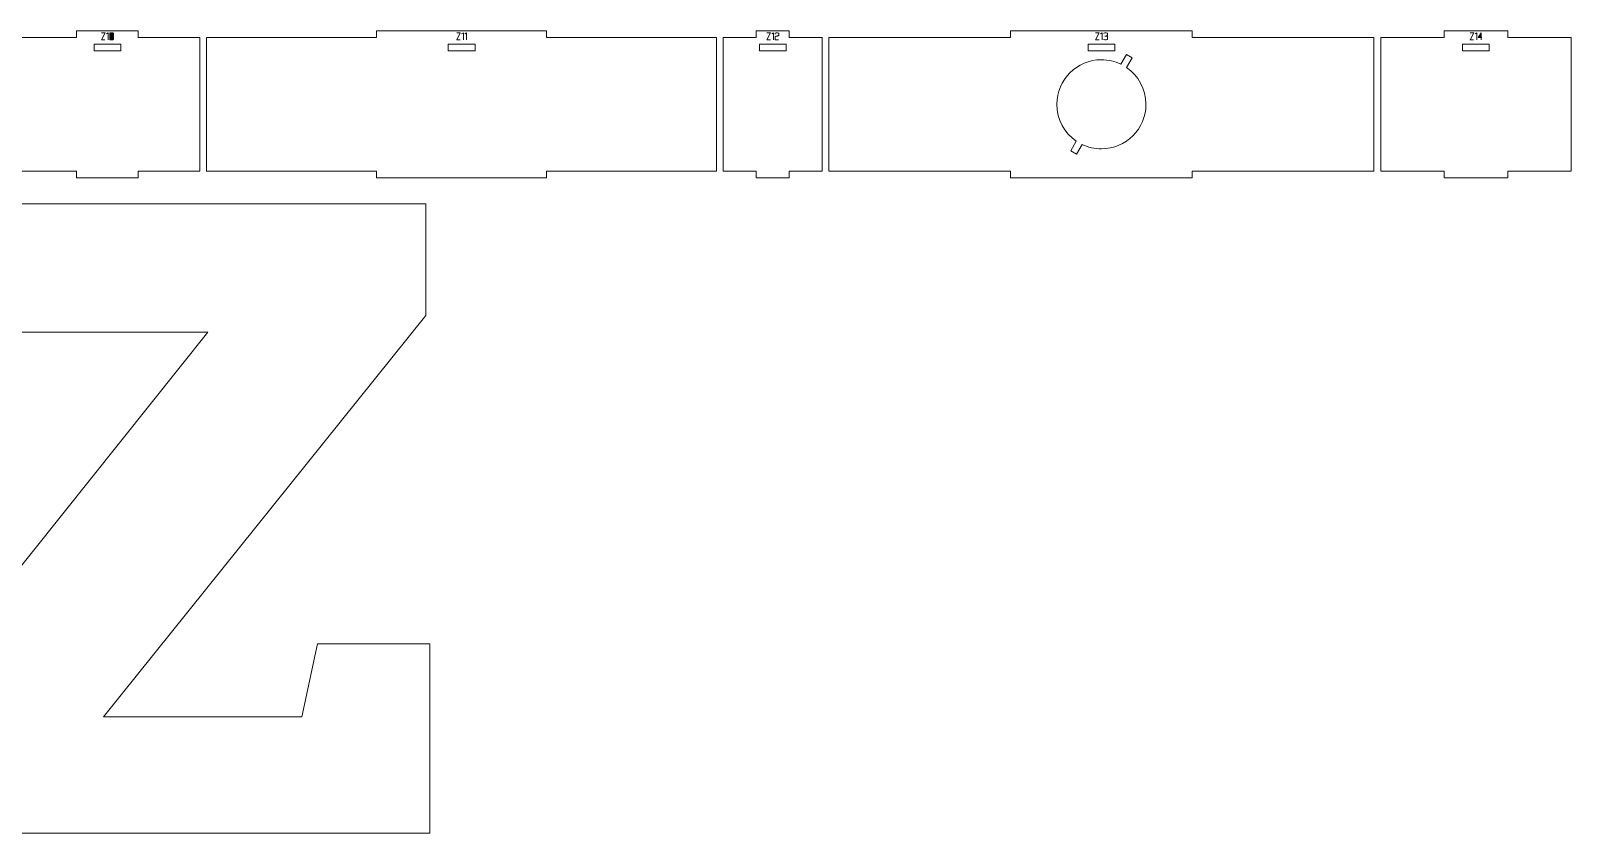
# Model space of a CAD drawing. Header units: centimetres. Extents: x -250 to 250, y -508 to 508.
# Drawn here: x 104.7 to 173.9, y -502.5 to -466.5 of the extents above; entities that cross this region are included whole.
import ezdxf

# ---------------------------------------------------------------- set-up
doc = ezdxf.new("R2010")
doc.units = ezdxf.units.CM
doc.header["$MEASUREMENT"] = 0
doc.layers.add('Capa 1', color=7, linetype='Continuous')

msp = doc.modelspace()

# ---------------------------------------------------------------- hatches: boundary and pattern name
at = {"layer": 'Capa 1', "true_color": 0x3e4095}
h = msp.add_hatch(color=175, dxfattribs=at)
edge = h.paths.add_edge_path()
edge.add_spline(control_points=[(107.91672, -466.8805), (107.91672, -466.8805), (108.08044, -466.56406), (108.08044, -466.56406), (108.08044, -466.56406), (107.91993, -466.56406), (107.91993, -466.56406), (107.91993, -466.56406), (108.08044, -466.56406), (108.08044, -466.56406), (108.08044, -466.56406), (107.91672, -466.8805), (107.91672, -466.8805), (107.91672, -466.8805), (108.07632, -466.8805), (108.07632, -466.8805), (108.07632, -466.8805), (107.91672, -466.8805), (107.91672, -466.8805)], knot_values=[0, 0, 0, 0, 0.16666667, 0.16666667, 0.16666667, 0.33333333, 0.33333333, 0.33333333, 0.5, 0.5, 0.5, 0.66666667, 0.66666667, 0.66666667, 0.83333333, 0.83333333, 0.83333333, 1, 1, 1, 1], degree=3, periodic=1)
h = msp.add_hatch(color=175, dxfattribs=at)
edge = h.paths.add_edge_path()
edge.add_spline(control_points=[(108.21619, -466.5636), (108.21619, -466.5636), (108.14006, -466.61634), (108.14006, -466.61634), (108.14006, -466.61634), (108.21619, -466.5636), (108.21619, -466.5636), (108.21619, -466.5636), (108.21619, -466.8805), (108.21619, -466.8805), (108.21619, -466.8805), (108.21619, -466.5636), (108.21619, -466.5636)], knot_values=[0, 0, 0, 0, 0.25, 0.25, 0.25, 0.5, 0.5, 0.5, 0.75, 0.75, 0.75, 1, 1, 1, 1], degree=3, periodic=1)
h = msp.add_hatch(color=175, dxfattribs=at)
edge = h.paths.add_edge_path()
edge.add_spline(control_points=[(108.28682, -466.85665), (108.28682, -466.86644), (108.29469, -466.87286), (108.31044, -466.87591), (108.32618, -466.87897), (108.34583, -466.8805), (108.36937, -466.8805), (108.39291, -466.8805), (108.41256, -466.87897), (108.4283, -466.87591), (108.44405, -466.87286), (108.45192, -466.86644), (108.45192, -466.85665), (108.45192, -466.85665), (108.45192, -466.58837), (108.45192, -466.58837), (108.45192, -466.57858), (108.44405, -466.57208), (108.4283, -466.56887), (108.41256, -466.56566), (108.39291, -466.56406), (108.36937, -466.56406), (108.34583, -466.56406), (108.32618, -466.56566), (108.31044, -466.56887), (108.29469, -466.57208), (108.28682, -466.57858), (108.28682, -466.58837), (108.28682, -466.58837), (108.28682, -466.85665), (108.28682, -466.85665)], knot_values=[0, 0, 0, 0, 0.1, 0.1, 0.1, 0.2, 0.2, 0.2, 0.3, 0.3, 0.3, 0.4, 0.4, 0.4, 0.5, 0.5, 0.5, 0.6, 0.6, 0.6, 0.7, 0.7, 0.7, 0.8, 0.8, 0.8, 0.9, 0.9, 0.9, 1, 1, 1, 1], degree=3, periodic=1)
h = msp.add_hatch(color=175, dxfattribs=at)
edge = h.paths.add_edge_path()
edge.add_spline(control_points=[(108.45192, -466.85665), (108.45192, -466.86644), (108.44405, -466.87286), (108.4283, -466.87591), (108.41256, -466.87897), (108.39291, -466.8805), (108.36937, -466.8805), (108.34583, -466.8805), (108.32618, -466.87897), (108.31044, -466.87591), (108.29469, -466.87286), (108.28682, -466.86644), (108.28682, -466.85665), (108.28682, -466.85665), (108.28682, -466.58837), (108.28682, -466.58837), (108.28682, -466.57858), (108.29469, -466.57208), (108.31044, -466.56887), (108.32618, -466.56566), (108.34583, -466.56406), (108.36937, -466.56406), (108.39291, -466.56406), (108.41256, -466.56566), (108.4283, -466.56887), (108.44405, -466.57208), (108.45192, -466.57858), (108.45192, -466.58837), (108.45192, -466.58837), (108.45192, -466.85665), (108.45192, -466.85665)], knot_values=[0, 0, 0, 0, 0.1, 0.1, 0.1, 0.2, 0.2, 0.2, 0.3, 0.3, 0.3, 0.4, 0.4, 0.4, 0.5, 0.5, 0.5, 0.6, 0.6, 0.6, 0.7, 0.7, 0.7, 0.8, 0.8, 0.8, 0.9, 0.9, 0.9, 1, 1, 1, 1], degree=3, periodic=1)
h = msp.add_hatch(color=175, dxfattribs=at)
edge = h.paths.add_edge_path()
edge.add_spline(control_points=[(123.85869, -466.8805), (123.85869, -466.8805), (124.02241, -466.56406), (124.02241, -466.56406), (124.02241, -466.56406), (123.8619, -466.56406), (123.8619, -466.56406), (123.8619, -466.56406), (124.02241, -466.56406), (124.02241, -466.56406), (124.02241, -466.56406), (123.85869, -466.8805), (123.85869, -466.8805), (123.85869, -466.8805), (124.01829, -466.8805), (124.01829, -466.8805), (124.01829, -466.8805), (123.85869, -466.8805), (123.85869, -466.8805)], knot_values=[0, 0, 0, 0, 0.16666667, 0.16666667, 0.16666667, 0.33333333, 0.33333333, 0.33333333, 0.5, 0.5, 0.5, 0.66666667, 0.66666667, 0.66666667, 0.83333333, 0.83333333, 0.83333333, 1, 1, 1, 1], degree=3, periodic=1)
h = msp.add_hatch(color=175, dxfattribs=at)
edge = h.paths.add_edge_path()
edge.add_spline(control_points=[(124.15816, -466.5636), (124.15816, -466.5636), (124.08203, -466.61634), (124.08203, -466.61634), (124.08203, -466.61634), (124.15816, -466.5636), (124.15816, -466.5636), (124.15816, -466.5636), (124.15816, -466.8805), (124.15816, -466.8805), (124.15816, -466.8805), (124.15816, -466.5636), (124.15816, -466.5636)], knot_values=[0, 0, 0, 0, 0.25, 0.25, 0.25, 0.5, 0.5, 0.5, 0.75, 0.75, 0.75, 1, 1, 1, 1], degree=3, periodic=1)
h = msp.add_hatch(color=175, dxfattribs=at)
edge = h.paths.add_edge_path()
edge.add_spline(control_points=[(124.30492, -466.5636), (124.30492, -466.5636), (124.22879, -466.61634), (124.22879, -466.61634), (124.22879, -466.61634), (124.30492, -466.5636), (124.30492, -466.5636), (124.30492, -466.5636), (124.30492, -466.8805), (124.30492, -466.8805), (124.30492, -466.8805), (124.30492, -466.5636), (124.30492, -466.5636)], knot_values=[0, 0, 0, 0, 0.25, 0.25, 0.25, 0.5, 0.5, 0.5, 0.75, 0.75, 0.75, 1, 1, 1, 1], degree=3, periodic=1)
h = msp.add_hatch(color=175, dxfattribs=at)
edge = h.paths.add_edge_path()
edge.add_spline(control_points=[(137.77585, -466.8805), (137.77585, -466.8805), (137.93957, -466.56406), (137.93957, -466.56406), (137.93957, -466.56406), (137.77906, -466.56406), (137.77906, -466.56406), (137.77906, -466.56406), (137.93957, -466.56406), (137.93957, -466.56406), (137.93957, -466.56406), (137.77585, -466.8805), (137.77585, -466.8805), (137.77585, -466.8805), (137.93545, -466.8805), (137.93545, -466.8805), (137.93545, -466.8805), (137.77585, -466.8805), (137.77585, -466.8805)], knot_values=[0, 0, 0, 0, 0.16666667, 0.16666667, 0.16666667, 0.33333333, 0.33333333, 0.33333333, 0.5, 0.5, 0.5, 0.66666667, 0.66666667, 0.66666667, 0.83333333, 0.83333333, 0.83333333, 1, 1, 1, 1], degree=3, periodic=1)
h = msp.add_hatch(color=175, dxfattribs=at)
edge = h.paths.add_edge_path()
edge.add_spline(control_points=[(138.07532, -466.5636), (138.07532, -466.5636), (137.99919, -466.61634), (137.99919, -466.61634), (137.99919, -466.61634), (138.07532, -466.5636), (138.07532, -466.5636), (138.07532, -466.5636), (138.07532, -466.8805), (138.07532, -466.8805), (138.07532, -466.8805), (138.07532, -466.5636), (138.07532, -466.5636)], knot_values=[0, 0, 0, 0, 0.25, 0.25, 0.25, 0.5, 0.5, 0.5, 0.75, 0.75, 0.75, 1, 1, 1, 1], degree=3, periodic=1)
h = msp.add_hatch(color=175, dxfattribs=at)
edge = h.paths.add_edge_path()
edge.add_spline(control_points=[(138.14549, -466.8805), (138.14549, -466.8805), (138.14549, -466.74796), (138.14549, -466.74796), (138.14641, -466.73604), (138.15726, -466.72687), (138.17805, -466.72045), (138.18661, -466.71983), (138.19479, -466.71884), (138.20259, -466.71746), (138.21038, -466.71609), (138.21826, -466.71464), (138.22621, -466.71311), (138.24088, -466.71066), (138.25212, -466.70867), (138.25991, -466.70715), (138.26771, -466.70562), (138.27528, -466.70363), (138.28262, -466.70118), (138.30157, -466.69415), (138.31105, -466.68513), (138.31105, -466.67413), (138.31105, -466.67413), (138.31105, -466.59937), (138.31105, -466.59937), (138.31105, -466.58959), (138.30318, -466.58126), (138.28743, -466.57438), (138.27169, -466.5675), (138.25204, -466.56406), (138.2285, -466.56406), (138.20496, -466.56406), (138.18531, -466.5675), (138.16957, -466.57438), (138.15382, -466.58126), (138.14595, -466.58959), (138.14595, -466.59937), (138.14595, -466.59937), (138.14595, -466.62184), (138.14595, -466.62184), (138.14595, -466.62184), (138.14595, -466.59937), (138.14595, -466.59937), (138.14595, -466.58959), (138.15382, -466.58126), (138.16957, -466.57438), (138.18531, -466.5675), (138.20496, -466.56406), (138.2285, -466.56406), (138.25204, -466.56406), (138.27169, -466.5675), (138.28743, -466.57438), (138.30318, -466.58126), (138.31105, -466.58959), (138.31105, -466.59937), (138.31105, -466.59937), (138.31105, -466.67413), (138.31105, -466.67413), (138.31105, -466.68513), (138.30157, -466.69415), (138.28262, -466.70118), (138.27528, -466.70363), (138.26771, -466.70562), (138.25991, -466.70715), (138.25212, -466.70867), (138.24088, -466.71066), (138.22621, -466.71311), (138.21826, -466.71464), (138.21038, -466.71609), (138.20259, -466.71746), (138.19479, -466.71884), (138.18661, -466.71983), (138.17805, -466.72045), (138.15726, -466.72687), (138.14641, -466.73604), (138.14549, -466.74796), (138.14549, -466.74796), (138.14549, -466.8805), (138.14549, -466.8805), (138.14549, -466.8805), (138.30234, -466.8805), (138.30234, -466.8805), (138.30234, -466.8805), (138.14549, -466.8805), (138.14549, -466.8805)], knot_values=[0, 0, 0, 0, 0.03571429, 0.03571429, 0.03571429, 0.07142857, 0.07142857, 0.07142857, 0.10714286, 0.10714286, 0.10714286, 0.14285714, 0.14285714, 0.14285714, 0.17857143, 0.17857143, 0.17857143, 0.21428571, 0.21428571, 0.21428571, 0.25, 0.25, 0.25, 0.28571429, 0.28571429, 0.28571429, 0.32142857, 0.32142857, 0.32142857, 0.35714286, 0.35714286, 0.35714286, 0.39285714, 0.39285714, 0.39285714, 0.42857143, 0.42857143, 0.42857143, 0.46428571, 0.46428571, 0.46428571, 0.5, 0.5, 0.5, 0.53571429, 0.53571429, 0.53571429, 0.57142857, 0.57142857, 0.57142857, 0.60714286, 0.60714286, 0.60714286, 0.64285714, 0.64285714, 0.64285714, 0.67857143, 0.67857143, 0.67857143, 0.71428571, 0.71428571, 0.71428571, 0.75, 0.75, 0.75, 0.78571429, 0.78571429, 0.78571429, 0.82142857, 0.82142857, 0.82142857, 0.85714286, 0.85714286, 0.85714286, 0.89285714, 0.89285714, 0.89285714, 0.92857143, 0.92857143, 0.92857143, 0.96428571, 0.96428571, 0.96428571, 1, 1, 1, 1], degree=3, periodic=1)
h = msp.add_hatch(color=175, dxfattribs=at)
edge = h.paths.add_edge_path()
edge.add_spline(control_points=[(152.52596, -466.8805), (152.52596, -466.8805), (152.68968, -466.56406), (152.68968, -466.56406), (152.68968, -466.56406), (152.52917, -466.56406), (152.52917, -466.56406), (152.52917, -466.56406), (152.68968, -466.56406), (152.68968, -466.56406), (152.68968, -466.56406), (152.52596, -466.8805), (152.52596, -466.8805), (152.52596, -466.8805), (152.68556, -466.8805), (152.68556, -466.8805), (152.68556, -466.8805), (152.52596, -466.8805), (152.52596, -466.8805)], knot_values=[0, 0, 0, 0, 0.16666667, 0.16666667, 0.16666667, 0.33333333, 0.33333333, 0.33333333, 0.5, 0.5, 0.5, 0.66666667, 0.66666667, 0.66666667, 0.83333333, 0.83333333, 0.83333333, 1, 1, 1, 1], degree=3, periodic=1)
h = msp.add_hatch(color=175, dxfattribs=at)
edge = h.paths.add_edge_path()
edge.add_spline(control_points=[(152.82543, -466.5636), (152.82543, -466.5636), (152.7493, -466.61634), (152.7493, -466.61634), (152.7493, -466.61634), (152.82543, -466.5636), (152.82543, -466.5636), (152.82543, -466.5636), (152.82543, -466.8805), (152.82543, -466.8805), (152.82543, -466.8805), (152.82543, -466.5636), (152.82543, -466.5636)], knot_values=[0, 0, 0, 0, 0.25, 0.25, 0.25, 0.5, 0.5, 0.5, 0.75, 0.75, 0.75, 1, 1, 1, 1], degree=3, periodic=1)
h = msp.add_hatch(color=175, dxfattribs=at)
edge = h.paths.add_edge_path()
edge.add_spline(control_points=[(152.97861, -466.8805), (152.95507, -466.8805), (152.93542, -466.87706), (152.91968, -466.87018), (152.90393, -466.8633), (152.89606, -466.85497), (152.89606, -466.84519), (152.89606, -466.85497), (152.90393, -466.8633), (152.91968, -466.87018), (152.93542, -466.87706), (152.95507, -466.8805), (152.97861, -466.8805), (153.00215, -466.8805), (153.0218, -466.87706), (153.03754, -466.87018), (153.05329, -466.8633), (153.06116, -466.85497), (153.06116, -466.84519), (153.06116, -466.84519), (153.06116, -466.742), (153.06116, -466.742), (153.06116, -466.73374), (153.0555, -466.72656), (153.04419, -466.72045), (153.03288, -466.71433), (152.99971, -466.7102), (152.94467, -466.70806), (152.9994, -466.7047), (153.03227, -466.70072), (153.04327, -466.69614), (153.05428, -466.69155), (153.06024, -466.68406), (153.06116, -466.67367), (153.06116, -466.67367), (153.06116, -466.59937), (153.06116, -466.59937), (153.06116, -466.58959), (153.05329, -466.58126), (153.03754, -466.57438), (153.0218, -466.5675), (153.00215, -466.56406), (152.97861, -466.56406), (152.95507, -466.56406), (152.93542, -466.5675), (152.91968, -466.57438), (152.90393, -466.58126), (152.89606, -466.58959), (152.89606, -466.59937), (152.89606, -466.58959), (152.90393, -466.58126), (152.91968, -466.57438), (152.93542, -466.5675), (152.95507, -466.56406), (152.97861, -466.56406), (153.00215, -466.56406), (153.0218, -466.5675), (153.03754, -466.57438), (153.05329, -466.58126), (153.06116, -466.58959), (153.06116, -466.59937), (153.06116, -466.59937), (153.06116, -466.67367), (153.06116, -466.67367), (153.06024, -466.68406), (153.05428, -466.69155), (153.04327, -466.69614), (153.03227, -466.70072), (152.9994, -466.7047), (152.94467, -466.70806), (152.99971, -466.7102), (153.03288, -466.71433), (153.04419, -466.72045), (153.0555, -466.72656), (153.06116, -466.73374), (153.06116, -466.742), (153.06116, -466.742), (153.06116, -466.84519), (153.06116, -466.84519), (153.06116, -466.85497), (153.05329, -466.8633), (153.03754, -466.87018), (153.0218, -466.87706), (153.00215, -466.8805), (152.97861, -466.8805)], knot_values=[0, 0, 0, 0, 0.03571429, 0.03571429, 0.03571429, 0.07142857, 0.07142857, 0.07142857, 0.10714286, 0.10714286, 0.10714286, 0.14285714, 0.14285714, 0.14285714, 0.17857143, 0.17857143, 0.17857143, 0.21428571, 0.21428571, 0.21428571, 0.25, 0.25, 0.25, 0.28571429, 0.28571429, 0.28571429, 0.32142857, 0.32142857, 0.32142857, 0.35714286, 0.35714286, 0.35714286, 0.39285714, 0.39285714, 0.39285714, 0.42857143, 0.42857143, 0.42857143, 0.46428571, 0.46428571, 0.46428571, 0.5, 0.5, 0.5, 0.53571429, 0.53571429, 0.53571429, 0.57142857, 0.57142857, 0.57142857, 0.60714286, 0.60714286, 0.60714286, 0.64285714, 0.64285714, 0.64285714, 0.67857143, 0.67857143, 0.67857143, 0.71428571, 0.71428571, 0.71428571, 0.75, 0.75, 0.75, 0.78571429, 0.78571429, 0.78571429, 0.82142857, 0.82142857, 0.82142857, 0.85714286, 0.85714286, 0.85714286, 0.89285714, 0.89285714, 0.89285714, 0.92857143, 0.92857143, 0.92857143, 0.96428571, 0.96428571, 0.96428571, 1, 1, 1, 1], degree=3, periodic=1)
h = msp.add_hatch(color=175, dxfattribs=at)
edge = h.paths.add_edge_path()
edge.add_spline(control_points=[(169.33608, -466.8805), (169.33608, -466.8805), (169.4998, -466.56406), (169.4998, -466.56406), (169.4998, -466.56406), (169.33929, -466.56406), (169.33929, -466.56406), (169.33929, -466.56406), (169.4998, -466.56406), (169.4998, -466.56406), (169.4998, -466.56406), (169.33608, -466.8805), (169.33608, -466.8805), (169.33608, -466.8805), (169.49568, -466.8805), (169.49568, -466.8805), (169.49568, -466.8805), (169.33608, -466.8805), (169.33608, -466.8805)], knot_values=[0, 0, 0, 0, 0.16666667, 0.16666667, 0.16666667, 0.33333333, 0.33333333, 0.33333333, 0.5, 0.5, 0.5, 0.66666667, 0.66666667, 0.66666667, 0.83333333, 0.83333333, 0.83333333, 1, 1, 1, 1], degree=3, periodic=1)
h = msp.add_hatch(color=175, dxfattribs=at)
edge = h.paths.add_edge_path()
edge.add_spline(control_points=[(169.63555, -466.5636), (169.63555, -466.5636), (169.55942, -466.61634), (169.55942, -466.61634), (169.55942, -466.61634), (169.63555, -466.5636), (169.63555, -466.5636), (169.63555, -466.5636), (169.63555, -466.8805), (169.63555, -466.8805), (169.63555, -466.8805), (169.63555, -466.5636), (169.63555, -466.5636)], knot_values=[0, 0, 0, 0, 0.25, 0.25, 0.25, 0.5, 0.5, 0.5, 0.75, 0.75, 0.75, 1, 1, 1, 1], degree=3, periodic=1)
h = msp.add_hatch(color=175, dxfattribs=at)
edge = h.paths.add_edge_path()
edge.add_spline(control_points=[(169.83597, -466.77594), (169.83597, -466.77594), (169.83597, -466.5636), (169.83597, -466.5636), (169.83597, -466.5636), (169.70618, -466.77594), (169.70618, -466.77594), (169.70618, -466.77594), (169.83597, -466.77594), (169.83597, -466.77594)], knot_values=[0, 0, 0, 0, 0.33333333, 0.33333333, 0.33333333, 0.66666667, 0.66666667, 0.66666667, 1, 1, 1, 1], degree=3, periodic=1)
h = msp.add_hatch(color=175, dxfattribs=at)
edge = h.paths.add_edge_path()
edge.add_spline(control_points=[(169.83597, -466.77594), (169.83597, -466.77594), (169.83597, -466.8805), (169.83597, -466.8805), (169.83597, -466.8805), (169.83597, -466.77594), (169.83597, -466.77594), (169.83597, -466.77594), (169.70618, -466.77594), (169.70618, -466.77594), (169.70618, -466.77594), (169.83597, -466.5636), (169.83597, -466.5636), (169.83597, -466.5636), (169.83597, -466.77594), (169.83597, -466.77594), (169.83597, -466.77594), (169.86578, -466.77594), (169.86578, -466.77594), (169.86578, -466.77594), (169.83597, -466.77594), (169.83597, -466.77594)], knot_values=[0, 0, 0, 0, 0.14285714, 0.14285714, 0.14285714, 0.28571429, 0.28571429, 0.28571429, 0.42857143, 0.42857143, 0.42857143, 0.57142857, 0.57142857, 0.57142857, 0.71428571, 0.71428571, 0.71428571, 0.85714286, 0.85714286, 0.85714286, 1, 1, 1, 1], degree=3, periodic=1)

# ---------------------------------------------------------------- linework, layer by layer
at = {"layer": 'Capa 1', "color": 240, "lineweight": 20}
for points, knots in [([(104.03071, -466.7741), (104.03071, -466.7741), (104.03071, -472.7741), (104.03071, -472.7741), (104.03071, -472.7741), (106.79978, -472.7741), (106.79978, -472.7741), (106.79978, -472.7741), (106.79978, -473.0741), (106.79978, -473.0741), (106.79978, -473.0741), (109.56885, -473.0741), (109.56885, -473.0741), (109.56885, -473.0741), (109.56885, -472.7741), (109.56885, -472.7741), (109.56885, -472.7741), (112.33792, -472.7741), (112.33792, -472.7741), (112.33792, -472.7741), (112.33792, -466.7741), (112.33792, -466.7741), (112.33792, -466.7741), (109.56885, -466.7741), (109.56885, -466.7741), (109.56885, -466.7741), (109.56885, -466.4741), (109.56885, -466.4741), (109.56885, -466.4741), (106.79978, -466.4741), (106.79978, -466.4741), (106.79978, -466.4741), (106.79978, -466.7741), (106.79978, -466.7741), (106.79978, -466.7741), (104.03071, -466.7741), (104.03071, -466.7741)], [0, 0, 0, 0, 0.08333333, 0.08333333, 0.08333333, 0.16666667, 0.16666667, 0.16666667, 0.25, 0.25, 0.25, 0.33333333, 0.33333333, 0.33333333, 0.41666667, 0.41666667, 0.41666667, 0.5, 0.5, 0.5, 0.58333333, 0.58333333, 0.58333333, 0.66666667, 0.66666667, 0.66666667, 0.75, 0.75, 0.75, 0.83333333, 0.83333333, 0.83333333, 0.91666667, 0.91666667, 0.91666667, 1, 1, 1, 1]), ([(112.63792, -466.7741), (112.63792, -466.7741), (112.63792, -472.7741), (112.63792, -472.7741), (112.63792, -472.7741), (120.26718, -472.7741), (120.26718, -472.7741), (120.26718, -472.7741), (120.26718, -473.0741), (120.26718, -473.0741), (120.26718, -473.0741), (127.89644, -473.0741), (127.89644, -473.0741), (127.89644, -473.0741), (127.89644, -472.7741), (127.89644, -472.7741), (127.89644, -472.7741), (135.52569, -472.7741), (135.52569, -472.7741), (135.52569, -472.7741), (135.52569, -466.7741), (135.52569, -466.7741), (135.52569, -466.7741), (127.89644, -466.7741), (127.89644, -466.7741), (127.89644, -466.7741), (127.89644, -466.4741), (127.89644, -466.4741), (127.89644, -466.4741), (120.26718, -466.4741), (120.26718, -466.4741), (120.26718, -466.4741), (120.26718, -466.7741), (120.26718, -466.7741), (120.26718, -466.7741), (112.63792, -466.7741), (112.63792, -466.7741)], [0, 0, 0, 0, 0.08333333, 0.08333333, 0.08333333, 0.16666667, 0.16666667, 0.16666667, 0.25, 0.25, 0.25, 0.33333333, 0.33333333, 0.33333333, 0.41666667, 0.41666667, 0.41666667, 0.5, 0.5, 0.5, 0.58333333, 0.58333333, 0.58333333, 0.66666667, 0.66666667, 0.66666667, 0.75, 0.75, 0.75, 0.83333333, 0.83333333, 0.83333333, 0.91666667, 0.91666667, 0.91666667, 1, 1, 1, 1]), ([(135.82569, -466.7741), (135.82569, -466.7741), (135.82569, -472.7741), (135.82569, -472.7741), (135.82569, -472.7741), (137.3042, -472.7741), (137.3042, -472.7741), (137.3042, -472.7741), (137.3042, -473.0741), (137.3042, -473.0741), (137.3042, -473.0741), (138.7827, -473.0741), (138.7827, -473.0741), (138.7827, -473.0741), (138.7827, -472.7741), (138.7827, -472.7741), (138.7827, -472.7741), (140.2612, -472.7741), (140.2612, -472.7741), (140.2612, -472.7741), (140.2612, -466.7741), (140.2612, -466.7741), (140.2612, -466.7741), (138.7827, -466.7741), (138.7827, -466.7741), (138.7827, -466.7741), (138.7827, -466.4741), (138.7827, -466.4741), (138.7827, -466.4741), (137.3042, -466.4741), (137.3042, -466.4741), (137.3042, -466.4741), (137.3042, -466.7741), (137.3042, -466.7741), (137.3042, -466.7741), (135.82569, -466.7741), (135.82569, -466.7741)], [0, 0, 0, 0, 0.08333333, 0.08333333, 0.08333333, 0.16666667, 0.16666667, 0.16666667, 0.25, 0.25, 0.25, 0.33333333, 0.33333333, 0.33333333, 0.41666667, 0.41666667, 0.41666667, 0.5, 0.5, 0.5, 0.58333333, 0.58333333, 0.58333333, 0.66666667, 0.66666667, 0.66666667, 0.75, 0.75, 0.75, 0.83333333, 0.83333333, 0.83333333, 0.91666667, 0.91666667, 0.91666667, 1, 1, 1, 1]), ([(140.5612, -466.7741), (140.5612, -466.7741), (140.5612, -472.7741), (140.5612, -472.7741), (140.5612, -472.7741), (148.71611, -472.7741), (148.71611, -472.7741), (148.71611, -472.7741), (148.71611, -473.0741), (148.71611, -473.0741), (148.71611, -473.0741), (156.87102, -473.0741), (156.87102, -473.0741), (156.87102, -473.0741), (156.87102, -472.7741), (156.87102, -472.7741), (156.87102, -472.7741), (165.02592, -472.7741), (165.02592, -472.7741), (165.02592, -472.7741), (165.02592, -466.7741), (165.02592, -466.7741), (165.02592, -466.7741), (156.87102, -466.7741), (156.87102, -466.7741), (156.87102, -466.7741), (156.87102, -466.4741), (156.87102, -466.4741), (156.87102, -466.4741), (148.71611, -466.4741), (148.71611, -466.4741), (148.71611, -466.4741), (148.71611, -466.7741), (148.71611, -466.7741), (148.71611, -466.7741), (140.5612, -466.7741), (140.5612, -466.7741)], [0, 0, 0, 0, 0.08333333, 0.08333333, 0.08333333, 0.16666667, 0.16666667, 0.16666667, 0.25, 0.25, 0.25, 0.33333333, 0.33333333, 0.33333333, 0.41666667, 0.41666667, 0.41666667, 0.5, 0.5, 0.5, 0.58333333, 0.58333333, 0.58333333, 0.66666667, 0.66666667, 0.66666667, 0.75, 0.75, 0.75, 0.83333333, 0.83333333, 0.83333333, 0.91666667, 0.91666667, 0.91666667, 1, 1, 1, 1]), ([(165.32592, -466.7741), (165.32592, -466.7741), (165.32592, -472.7741), (165.32592, -472.7741), (165.32592, -472.7741), (168.17593, -472.7741), (168.17593, -472.7741), (168.17593, -472.7741), (168.17593, -473.0741), (168.17593, -473.0741), (168.17593, -473.0741), (171.02594, -473.0741), (171.02594, -473.0741), (171.02594, -473.0741), (171.02594, -472.7741), (171.02594, -472.7741), (171.02594, -472.7741), (173.87594, -472.7741), (173.87594, -472.7741), (173.87594, -472.7741), (173.87594, -466.7741), (173.87594, -466.7741), (173.87594, -466.7741), (171.02594, -466.7741), (171.02594, -466.7741), (171.02594, -466.7741), (171.02594, -466.4741), (171.02594, -466.4741), (171.02594, -466.4741), (168.17593, -466.4741), (168.17593, -466.4741), (168.17593, -466.4741), (168.17593, -466.7741), (168.17593, -466.7741), (168.17593, -466.7741), (165.32592, -466.7741), (165.32592, -466.7741)], [0, 0, 0, 0, 0.08333333, 0.08333333, 0.08333333, 0.16666667, 0.16666667, 0.16666667, 0.25, 0.25, 0.25, 0.33333333, 0.33333333, 0.33333333, 0.41666667, 0.41666667, 0.41666667, 0.5, 0.5, 0.5, 0.58333333, 0.58333333, 0.58333333, 0.66666667, 0.66666667, 0.66666667, 0.75, 0.75, 0.75, 0.83333333, 0.83333333, 0.83333333, 0.91666667, 0.91666667, 0.91666667, 1, 1, 1, 1]), ([(107.58432, -467.374), (107.58432, -467.374), (108.78432, -467.374), (108.78432, -467.374), (108.78432, -467.374), (108.78432, -467.074), (108.78432, -467.074), (108.78432, -467.074), (107.58432, -467.074), (107.58432, -467.074), (107.58432, -467.074), (107.58432, -467.374), (107.58432, -467.374)], [0, 0, 0, 0, 0.25, 0.25, 0.25, 0.5, 0.5, 0.5, 0.75, 0.75, 0.75, 1, 1, 1, 1]), ([(123.48181, -467.374), (123.48181, -467.374), (124.68181, -467.374), (124.68181, -467.374), (124.68181, -467.374), (124.68181, -467.074), (124.68181, -467.074), (124.68181, -467.074), (123.48181, -467.074), (123.48181, -467.074), (123.48181, -467.074), (123.48181, -467.374), (123.48181, -467.374)], [0, 0, 0, 0, 0.25, 0.25, 0.25, 0.5, 0.5, 0.5, 0.75, 0.75, 0.75, 1, 1, 1, 1]), ([(137.44345, -467.374), (137.44345, -467.374), (138.64345, -467.374), (138.64345, -467.374), (138.64345, -467.374), (138.64345, -467.074), (138.64345, -467.074), (138.64345, -467.074), (137.44345, -467.074), (137.44345, -467.074), (137.44345, -467.074), (137.44345, -467.374), (137.44345, -467.374)], [0, 0, 0, 0, 0.25, 0.25, 0.25, 0.5, 0.5, 0.5, 0.75, 0.75, 0.75, 1, 1, 1, 1]), ([(152.19356, -467.374), (152.19356, -467.374), (153.39356, -467.374), (153.39356, -467.374), (153.39356, -467.374), (153.39356, -467.074), (153.39356, -467.074), (153.39356, -467.074), (152.19356, -467.074), (152.19356, -467.074), (152.19356, -467.074), (152.19356, -467.374), (152.19356, -467.374)], [0, 0, 0, 0, 0.25, 0.25, 0.25, 0.5, 0.5, 0.5, 0.75, 0.75, 0.75, 1, 1, 1, 1]), ([(169.00093, -467.374), (169.00093, -467.374), (170.20093, -467.374), (170.20093, -467.374), (170.20093, -467.374), (170.20093, -467.074), (170.20093, -467.074), (170.20093, -467.074), (169.00093, -467.074), (169.00093, -467.074), (169.00093, -467.074), (169.00093, -467.374), (169.00093, -467.374)], [0, 0, 0, 0, 0.25, 0.25, 0.25, 0.5, 0.5, 0.5, 0.75, 0.75, 0.75, 1, 1, 1, 1]), ([(152.79356, -467.7741), (153.10439, -467.7741), (153.39865, -467.84501), (153.66107, -467.97153), (153.66107, -467.97153), (153.91366, -467.53404), (153.91366, -467.53404), (153.91366, -467.53404), (154.17346, -467.68404), (154.17346, -467.68404), (154.17346, -467.68404), (153.92069, -468.12185), (153.92069, -468.12185), (154.44765, -468.48203), (154.79356, -469.08763), (154.79356, -469.7741), (154.79356, -470.87867), (153.89813, -471.7741), (152.79356, -471.7741), (152.48273, -471.7741), (152.18845, -471.70321), (151.92605, -471.57667), (151.92605, -471.57667), (151.67346, -472.01416), (151.67346, -472.01416), (151.67346, -472.01416), (151.41366, -471.86416), (151.41366, -471.86416), (151.41366, -471.86416), (151.66643, -471.42635), (151.66643, -471.42635), (151.13947, -471.06617), (150.79356, -470.46057), (150.79356, -469.7741), (150.79356, -468.66953), (151.68899, -467.7741), (152.79356, -467.7741)], [0, 0, 0, 0, 0.08333333, 0.08333333, 0.08333333, 0.16666667, 0.16666667, 0.16666667, 0.25, 0.25, 0.25, 0.33333333, 0.33333333, 0.33333333, 0.41666667, 0.41666667, 0.41666667, 0.5, 0.5, 0.5, 0.58333333, 0.58333333, 0.58333333, 0.66666667, 0.66666667, 0.66666667, 0.75, 0.75, 0.75, 0.83333333, 0.83333333, 0.83333333, 0.91666667, 0.91666667, 0.91666667, 1, 1, 1, 1])]:
    msp.add_open_spline(points, degree=3, knots=knots, dxfattribs=at)
at = {"layer": 'Capa 1', "color": 114, "lineweight": 9}
for points, knots in [([(107.91672, -466.8805), (107.91672, -466.8805), (108.08044, -466.56406), (108.08044, -466.56406), (108.08044, -466.56406), (107.91993, -466.56406), (107.91993, -466.56406), (107.91993, -466.56406), (108.08044, -466.56406), (108.08044, -466.56406), (108.08044, -466.56406), (107.91672, -466.8805), (107.91672, -466.8805), (107.91672, -466.8805), (108.07632, -466.8805), (108.07632, -466.8805), (108.07632, -466.8805), (107.91672, -466.8805), (107.91672, -466.8805)], [0, 0, 0, 0, 0.16666667, 0.16666667, 0.16666667, 0.33333333, 0.33333333, 0.33333333, 0.5, 0.5, 0.5, 0.66666667, 0.66666667, 0.66666667, 0.83333333, 0.83333333, 0.83333333, 1, 1, 1, 1]), ([(108.21619, -466.5636), (108.21619, -466.5636), (108.14006, -466.61634), (108.14006, -466.61634), (108.14006, -466.61634), (108.21619, -466.5636), (108.21619, -466.5636), (108.21619, -466.5636), (108.21619, -466.8805), (108.21619, -466.8805), (108.21619, -466.8805), (108.21619, -466.5636), (108.21619, -466.5636)], [0, 0, 0, 0, 0.25, 0.25, 0.25, 0.5, 0.5, 0.5, 0.75, 0.75, 0.75, 1, 1, 1, 1]), ([(108.28682, -466.85665), (108.28682, -466.86644), (108.29469, -466.87286), (108.31044, -466.87591), (108.32618, -466.87897), (108.34583, -466.8805), (108.36937, -466.8805), (108.39291, -466.8805), (108.41256, -466.87897), (108.4283, -466.87591), (108.44405, -466.87286), (108.45192, -466.86644), (108.45192, -466.85665), (108.45192, -466.85665), (108.45192, -466.58837), (108.45192, -466.58837), (108.45192, -466.57858), (108.44405, -466.57208), (108.4283, -466.56887), (108.41256, -466.56566), (108.39291, -466.56406), (108.36937, -466.56406), (108.34583, -466.56406), (108.32618, -466.56566), (108.31044, -466.56887), (108.29469, -466.57208), (108.28682, -466.57858), (108.28682, -466.58837), (108.28682, -466.58837), (108.28682, -466.85665), (108.28682, -466.85665)], [0, 0, 0, 0, 0.1, 0.1, 0.1, 0.2, 0.2, 0.2, 0.3, 0.3, 0.3, 0.4, 0.4, 0.4, 0.5, 0.5, 0.5, 0.6, 0.6, 0.6, 0.7, 0.7, 0.7, 0.8, 0.8, 0.8, 0.9, 0.9, 0.9, 1, 1, 1, 1]), ([(108.45192, -466.85665), (108.45192, -466.86644), (108.44405, -466.87286), (108.4283, -466.87591), (108.41256, -466.87897), (108.39291, -466.8805), (108.36937, -466.8805), (108.34583, -466.8805), (108.32618, -466.87897), (108.31044, -466.87591), (108.29469, -466.87286), (108.28682, -466.86644), (108.28682, -466.85665), (108.28682, -466.85665), (108.28682, -466.58837), (108.28682, -466.58837), (108.28682, -466.57858), (108.29469, -466.57208), (108.31044, -466.56887), (108.32618, -466.56566), (108.34583, -466.56406), (108.36937, -466.56406), (108.39291, -466.56406), (108.41256, -466.56566), (108.4283, -466.56887), (108.44405, -466.57208), (108.45192, -466.57858), (108.45192, -466.58837), (108.45192, -466.58837), (108.45192, -466.85665), (108.45192, -466.85665)], [0, 0, 0, 0, 0.1, 0.1, 0.1, 0.2, 0.2, 0.2, 0.3, 0.3, 0.3, 0.4, 0.4, 0.4, 0.5, 0.5, 0.5, 0.6, 0.6, 0.6, 0.7, 0.7, 0.7, 0.8, 0.8, 0.8, 0.9, 0.9, 0.9, 1, 1, 1, 1]), ([(123.85869, -466.8805), (123.85869, -466.8805), (124.02241, -466.56406), (124.02241, -466.56406), (124.02241, -466.56406), (123.8619, -466.56406), (123.8619, -466.56406), (123.8619, -466.56406), (124.02241, -466.56406), (124.02241, -466.56406), (124.02241, -466.56406), (123.85869, -466.8805), (123.85869, -466.8805), (123.85869, -466.8805), (124.01829, -466.8805), (124.01829, -466.8805), (124.01829, -466.8805), (123.85869, -466.8805), (123.85869, -466.8805)], [0, 0, 0, 0, 0.16666667, 0.16666667, 0.16666667, 0.33333333, 0.33333333, 0.33333333, 0.5, 0.5, 0.5, 0.66666667, 0.66666667, 0.66666667, 0.83333333, 0.83333333, 0.83333333, 1, 1, 1, 1]), ([(124.15816, -466.5636), (124.15816, -466.5636), (124.08203, -466.61634), (124.08203, -466.61634), (124.08203, -466.61634), (124.15816, -466.5636), (124.15816, -466.5636), (124.15816, -466.5636), (124.15816, -466.8805), (124.15816, -466.8805), (124.15816, -466.8805), (124.15816, -466.5636), (124.15816, -466.5636)], [0, 0, 0, 0, 0.25, 0.25, 0.25, 0.5, 0.5, 0.5, 0.75, 0.75, 0.75, 1, 1, 1, 1]), ([(124.30492, -466.5636), (124.30492, -466.5636), (124.22879, -466.61634), (124.22879, -466.61634), (124.22879, -466.61634), (124.30492, -466.5636), (124.30492, -466.5636), (124.30492, -466.5636), (124.30492, -466.8805), (124.30492, -466.8805), (124.30492, -466.8805), (124.30492, -466.5636), (124.30492, -466.5636)], [0, 0, 0, 0, 0.25, 0.25, 0.25, 0.5, 0.5, 0.5, 0.75, 0.75, 0.75, 1, 1, 1, 1]), ([(137.77585, -466.8805), (137.77585, -466.8805), (137.93957, -466.56406), (137.93957, -466.56406), (137.93957, -466.56406), (137.77906, -466.56406), (137.77906, -466.56406), (137.77906, -466.56406), (137.93957, -466.56406), (137.93957, -466.56406), (137.93957, -466.56406), (137.77585, -466.8805), (137.77585, -466.8805), (137.77585, -466.8805), (137.93545, -466.8805), (137.93545, -466.8805), (137.93545, -466.8805), (137.77585, -466.8805), (137.77585, -466.8805)], [0, 0, 0, 0, 0.16666667, 0.16666667, 0.16666667, 0.33333333, 0.33333333, 0.33333333, 0.5, 0.5, 0.5, 0.66666667, 0.66666667, 0.66666667, 0.83333333, 0.83333333, 0.83333333, 1, 1, 1, 1]), ([(138.07532, -466.5636), (138.07532, -466.5636), (137.99919, -466.61634), (137.99919, -466.61634), (137.99919, -466.61634), (138.07532, -466.5636), (138.07532, -466.5636), (138.07532, -466.5636), (138.07532, -466.8805), (138.07532, -466.8805), (138.07532, -466.8805), (138.07532, -466.5636), (138.07532, -466.5636)], [0, 0, 0, 0, 0.25, 0.25, 0.25, 0.5, 0.5, 0.5, 0.75, 0.75, 0.75, 1, 1, 1, 1]), ([(138.14549, -466.8805), (138.14549, -466.8805), (138.14549, -466.74796), (138.14549, -466.74796), (138.14641, -466.73604), (138.15726, -466.72687), (138.17805, -466.72045), (138.18661, -466.71983), (138.19479, -466.71884), (138.20259, -466.71746), (138.21038, -466.71609), (138.21826, -466.71464), (138.22621, -466.71311), (138.24088, -466.71066), (138.25212, -466.70867), (138.25991, -466.70715), (138.26771, -466.70562), (138.27528, -466.70363), (138.28262, -466.70118), (138.30157, -466.69415), (138.31105, -466.68513), (138.31105, -466.67413), (138.31105, -466.67413), (138.31105, -466.59937), (138.31105, -466.59937), (138.31105, -466.58959), (138.30318, -466.58126), (138.28743, -466.57438), (138.27169, -466.5675), (138.25204, -466.56406), (138.2285, -466.56406), (138.20496, -466.56406), (138.18531, -466.5675), (138.16957, -466.57438), (138.15382, -466.58126), (138.14595, -466.58959), (138.14595, -466.59937), (138.14595, -466.59937), (138.14595, -466.62184), (138.14595, -466.62184), (138.14595, -466.62184), (138.14595, -466.59937), (138.14595, -466.59937), (138.14595, -466.58959), (138.15382, -466.58126), (138.16957, -466.57438), (138.18531, -466.5675), (138.20496, -466.56406), (138.2285, -466.56406), (138.25204, -466.56406), (138.27169, -466.5675), (138.28743, -466.57438), (138.30318, -466.58126), (138.31105, -466.58959), (138.31105, -466.59937), (138.31105, -466.59937), (138.31105, -466.67413), (138.31105, -466.67413), (138.31105, -466.68513), (138.30157, -466.69415), (138.28262, -466.70118), (138.27528, -466.70363), (138.26771, -466.70562), (138.25991, -466.70715), (138.25212, -466.70867), (138.24088, -466.71066), (138.22621, -466.71311), (138.21826, -466.71464), (138.21038, -466.71609), (138.20259, -466.71746), (138.19479, -466.71884), (138.18661, -466.71983), (138.17805, -466.72045), (138.15726, -466.72687), (138.14641, -466.73604), (138.14549, -466.74796), (138.14549, -466.74796), (138.14549, -466.8805), (138.14549, -466.8805), (138.14549, -466.8805), (138.30234, -466.8805), (138.30234, -466.8805), (138.30234, -466.8805), (138.14549, -466.8805), (138.14549, -466.8805)], [0, 0, 0, 0, 0.03571429, 0.03571429, 0.03571429, 0.07142857, 0.07142857, 0.07142857, 0.10714286, 0.10714286, 0.10714286, 0.14285714, 0.14285714, 0.14285714, 0.17857143, 0.17857143, 0.17857143, 0.21428571, 0.21428571, 0.21428571, 0.25, 0.25, 0.25, 0.28571429, 0.28571429, 0.28571429, 0.32142857, 0.32142857, 0.32142857, 0.35714286, 0.35714286, 0.35714286, 0.39285714, 0.39285714, 0.39285714, 0.42857143, 0.42857143, 0.42857143, 0.46428571, 0.46428571, 0.46428571, 0.5, 0.5, 0.5, 0.53571429, 0.53571429, 0.53571429, 0.57142857, 0.57142857, 0.57142857, 0.60714286, 0.60714286, 0.60714286, 0.64285714, 0.64285714, 0.64285714, 0.67857143, 0.67857143, 0.67857143, 0.71428571, 0.71428571, 0.71428571, 0.75, 0.75, 0.75, 0.78571429, 0.78571429, 0.78571429, 0.82142857, 0.82142857, 0.82142857, 0.85714286, 0.85714286, 0.85714286, 0.89285714, 0.89285714, 0.89285714, 0.92857143, 0.92857143, 0.92857143, 0.96428571, 0.96428571, 0.96428571, 1, 1, 1, 1]), ([(152.52596, -466.8805), (152.52596, -466.8805), (152.68968, -466.56406), (152.68968, -466.56406), (152.68968, -466.56406), (152.52917, -466.56406), (152.52917, -466.56406), (152.52917, -466.56406), (152.68968, -466.56406), (152.68968, -466.56406), (152.68968, -466.56406), (152.52596, -466.8805), (152.52596, -466.8805), (152.52596, -466.8805), (152.68556, -466.8805), (152.68556, -466.8805), (152.68556, -466.8805), (152.52596, -466.8805), (152.52596, -466.8805)], [0, 0, 0, 0, 0.16666667, 0.16666667, 0.16666667, 0.33333333, 0.33333333, 0.33333333, 0.5, 0.5, 0.5, 0.66666667, 0.66666667, 0.66666667, 0.83333333, 0.83333333, 0.83333333, 1, 1, 1, 1]), ([(152.82543, -466.5636), (152.82543, -466.5636), (152.7493, -466.61634), (152.7493, -466.61634), (152.7493, -466.61634), (152.82543, -466.5636), (152.82543, -466.5636), (152.82543, -466.5636), (152.82543, -466.8805), (152.82543, -466.8805), (152.82543, -466.8805), (152.82543, -466.5636), (152.82543, -466.5636)], [0, 0, 0, 0, 0.25, 0.25, 0.25, 0.5, 0.5, 0.5, 0.75, 0.75, 0.75, 1, 1, 1, 1]), ([(152.97861, -466.8805), (152.95507, -466.8805), (152.93542, -466.87706), (152.91968, -466.87018), (152.90393, -466.8633), (152.89606, -466.85497), (152.89606, -466.84519), (152.89606, -466.85497), (152.90393, -466.8633), (152.91968, -466.87018), (152.93542, -466.87706), (152.95507, -466.8805), (152.97861, -466.8805), (153.00215, -466.8805), (153.0218, -466.87706), (153.03754, -466.87018), (153.05329, -466.8633), (153.06116, -466.85497), (153.06116, -466.84519), (153.06116, -466.84519), (153.06116, -466.742), (153.06116, -466.742), (153.06116, -466.73374), (153.0555, -466.72656), (153.04419, -466.72045), (153.03288, -466.71433), (152.99971, -466.7102), (152.94467, -466.70806), (152.9994, -466.7047), (153.03227, -466.70072), (153.04327, -466.69614), (153.05428, -466.69155), (153.06024, -466.68406), (153.06116, -466.67367), (153.06116, -466.67367), (153.06116, -466.59937), (153.06116, -466.59937), (153.06116, -466.58959), (153.05329, -466.58126), (153.03754, -466.57438), (153.0218, -466.5675), (153.00215, -466.56406), (152.97861, -466.56406), (152.95507, -466.56406), (152.93542, -466.5675), (152.91968, -466.57438), (152.90393, -466.58126), (152.89606, -466.58959), (152.89606, -466.59937), (152.89606, -466.58959), (152.90393, -466.58126), (152.91968, -466.57438), (152.93542, -466.5675), (152.95507, -466.56406), (152.97861, -466.56406), (153.00215, -466.56406), (153.0218, -466.5675), (153.03754, -466.57438), (153.05329, -466.58126), (153.06116, -466.58959), (153.06116, -466.59937), (153.06116, -466.59937), (153.06116, -466.67367), (153.06116, -466.67367), (153.06024, -466.68406), (153.05428, -466.69155), (153.04327, -466.69614), (153.03227, -466.70072), (152.9994, -466.7047), (152.94467, -466.70806), (152.99971, -466.7102), (153.03288, -466.71433), (153.04419, -466.72045), (153.0555, -466.72656), (153.06116, -466.73374), (153.06116, -466.742), (153.06116, -466.742), (153.06116, -466.84519), (153.06116, -466.84519), (153.06116, -466.85497), (153.05329, -466.8633), (153.03754, -466.87018), (153.0218, -466.87706), (153.00215, -466.8805), (152.97861, -466.8805)], [0, 0, 0, 0, 0.03571429, 0.03571429, 0.03571429, 0.07142857, 0.07142857, 0.07142857, 0.10714286, 0.10714286, 0.10714286, 0.14285714, 0.14285714, 0.14285714, 0.17857143, 0.17857143, 0.17857143, 0.21428571, 0.21428571, 0.21428571, 0.25, 0.25, 0.25, 0.28571429, 0.28571429, 0.28571429, 0.32142857, 0.32142857, 0.32142857, 0.35714286, 0.35714286, 0.35714286, 0.39285714, 0.39285714, 0.39285714, 0.42857143, 0.42857143, 0.42857143, 0.46428571, 0.46428571, 0.46428571, 0.5, 0.5, 0.5, 0.53571429, 0.53571429, 0.53571429, 0.57142857, 0.57142857, 0.57142857, 0.60714286, 0.60714286, 0.60714286, 0.64285714, 0.64285714, 0.64285714, 0.67857143, 0.67857143, 0.67857143, 0.71428571, 0.71428571, 0.71428571, 0.75, 0.75, 0.75, 0.78571429, 0.78571429, 0.78571429, 0.82142857, 0.82142857, 0.82142857, 0.85714286, 0.85714286, 0.85714286, 0.89285714, 0.89285714, 0.89285714, 0.92857143, 0.92857143, 0.92857143, 0.96428571, 0.96428571, 0.96428571, 1, 1, 1, 1]), ([(169.33608, -466.8805), (169.33608, -466.8805), (169.4998, -466.56406), (169.4998, -466.56406), (169.4998, -466.56406), (169.33929, -466.56406), (169.33929, -466.56406), (169.33929, -466.56406), (169.4998, -466.56406), (169.4998, -466.56406), (169.4998, -466.56406), (169.33608, -466.8805), (169.33608, -466.8805), (169.33608, -466.8805), (169.49568, -466.8805), (169.49568, -466.8805), (169.49568, -466.8805), (169.33608, -466.8805), (169.33608, -466.8805)], [0, 0, 0, 0, 0.16666667, 0.16666667, 0.16666667, 0.33333333, 0.33333333, 0.33333333, 0.5, 0.5, 0.5, 0.66666667, 0.66666667, 0.66666667, 0.83333333, 0.83333333, 0.83333333, 1, 1, 1, 1]), ([(169.63555, -466.5636), (169.63555, -466.5636), (169.55942, -466.61634), (169.55942, -466.61634), (169.55942, -466.61634), (169.63555, -466.5636), (169.63555, -466.5636), (169.63555, -466.5636), (169.63555, -466.8805), (169.63555, -466.8805), (169.63555, -466.8805), (169.63555, -466.5636), (169.63555, -466.5636)], [0, 0, 0, 0, 0.25, 0.25, 0.25, 0.5, 0.5, 0.5, 0.75, 0.75, 0.75, 1, 1, 1, 1]), ([(169.83597, -466.77594), (169.83597, -466.77594), (169.83597, -466.5636), (169.83597, -466.5636), (169.83597, -466.5636), (169.70618, -466.77594), (169.70618, -466.77594), (169.70618, -466.77594), (169.83597, -466.77594), (169.83597, -466.77594)], [0, 0, 0, 0, 0.33333333, 0.33333333, 0.33333333, 0.66666667, 0.66666667, 0.66666667, 1, 1, 1, 1]), ([(169.83597, -466.77594), (169.83597, -466.77594), (169.83597, -466.8805), (169.83597, -466.8805), (169.83597, -466.8805), (169.83597, -466.77594), (169.83597, -466.77594), (169.83597, -466.77594), (169.70618, -466.77594), (169.70618, -466.77594), (169.70618, -466.77594), (169.83597, -466.5636), (169.83597, -466.5636), (169.83597, -466.5636), (169.83597, -466.77594), (169.83597, -466.77594), (169.83597, -466.77594), (169.86578, -466.77594), (169.86578, -466.77594), (169.86578, -466.77594), (169.83597, -466.77594), (169.83597, -466.77594)], [0, 0, 0, 0, 0.14285714, 0.14285714, 0.14285714, 0.28571429, 0.28571429, 0.28571429, 0.42857143, 0.42857143, 0.42857143, 0.57142857, 0.57142857, 0.57142857, 0.71428571, 0.71428571, 0.71428571, 0.85714286, 0.85714286, 0.85714286, 1, 1, 1, 1]), ([(112.69719, -480.00339), (112.69719, -480.00339), (104.02629, -480.00339), (104.02629, -480.00339), (104.02629, -480.00339), (103.1542, -484.14582), (103.1542, -484.14582), (103.1542, -484.14582), (98.28168, -484.14582), (98.28168, -484.14582), (98.28168, -484.14582), (98.28168, -474.24891), (98.28168, -474.24891), (98.28168, -474.24891), (122.48082, -474.24696), (122.48082, -474.24696), (122.48082, -474.24696), (122.48082, -479.26096), (122.48082, -479.26096), (122.48082, -479.26096), (108.01583, -497.27219), (108.01583, -497.27219), (108.01583, -497.27219), (116.90869, -497.27219), (116.90869, -497.27219), (116.90869, -497.27219), (117.60636, -494.00185), (117.60636, -494.00185), (117.60636, -494.00185), (122.65515, -494.00185), (122.65515, -494.00185), (122.65515, -494.00185), (122.65428, -502.50335), (122.65428, -502.50335), (122.65428, -502.50335), (98.23808, -502.50335), (98.23808, -502.50335), (98.23808, -502.50335), (98.23808, -498.1006), (98.23808, -498.1006), (98.23808, -498.1006), (112.69719, -480.00339), (112.69719, -480.00339)], [0, 0, 0, 0, 0.07142857, 0.07142857, 0.07142857, 0.14285714, 0.14285714, 0.14285714, 0.21428571, 0.21428571, 0.21428571, 0.28571429, 0.28571429, 0.28571429, 0.35714286, 0.35714286, 0.35714286, 0.42857143, 0.42857143, 0.42857143, 0.5, 0.5, 0.5, 0.57142857, 0.57142857, 0.57142857, 0.64285714, 0.64285714, 0.64285714, 0.71428571, 0.71428571, 0.71428571, 0.78571429, 0.78571429, 0.78571429, 0.85714286, 0.85714286, 0.85714286, 0.92857143, 0.92857143, 0.92857143, 1, 1, 1, 1])]:
    msp.add_open_spline(points, degree=3, knots=knots, dxfattribs=at)

doc.saveas('drawing.dxf')
